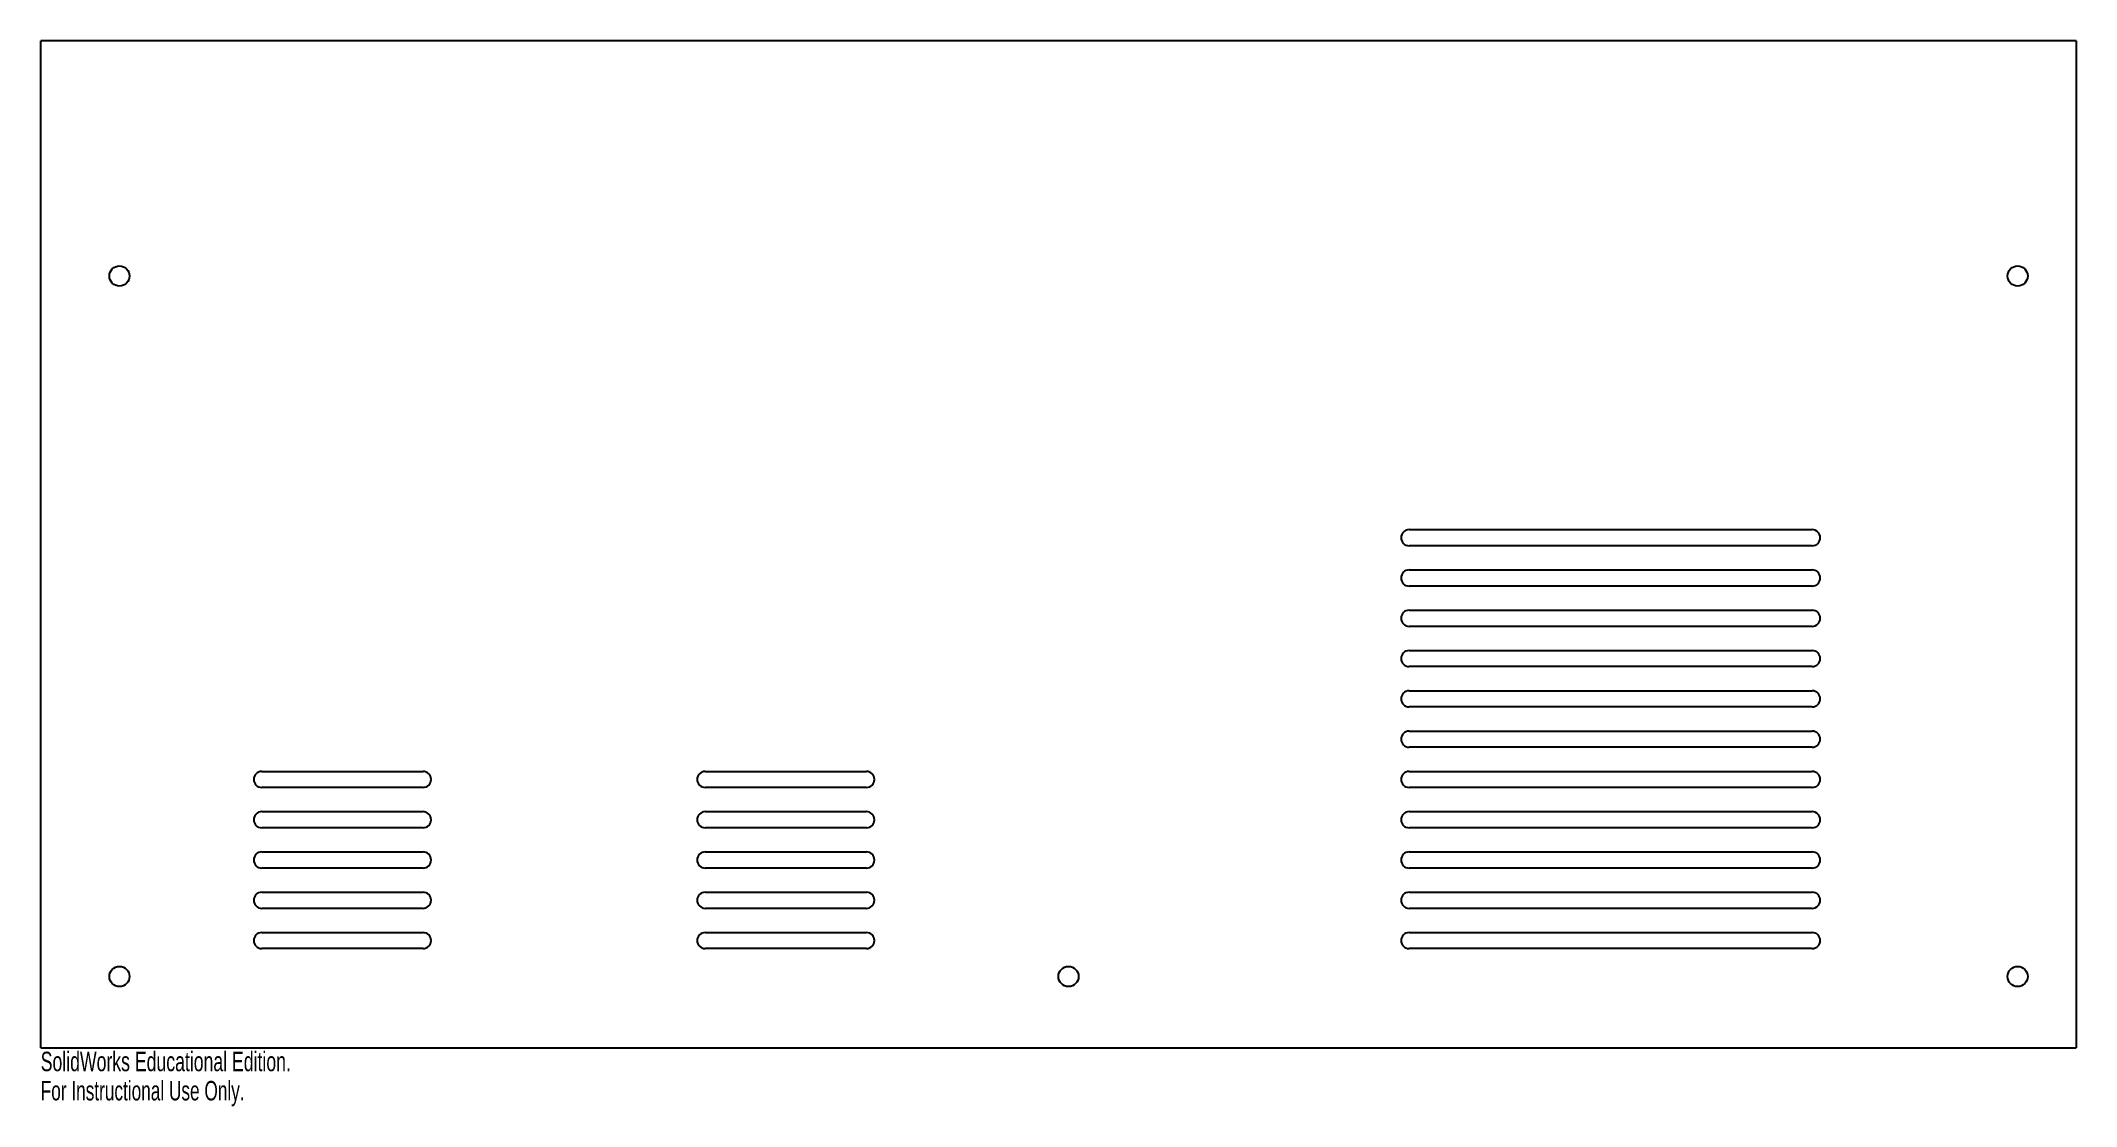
# Model space of a CAD drawing. Extents: x -32.5 to 18, y -1.5 to 25.
import ezdxf
from ezdxf.enums import TextEntityAlignment as Align

# ---------------------------------------------------------------- set-up
doc = ezdxf.new("R2010")
doc.units = 0
doc.layers.get('0').update_dxf_attribs({"linetype": 'CONTINUOUS'})

msp = doc.modelspace()

# ---------------------------------------------------------------- linework, layer by layer
at = {"color": 7, "linetype": 'CONTINUOUS'}
for p, q in [((18, 25), (-32.5, 25)), ((-32.5, 0), (-32.5, 25)), ((18, 25), (18, 0)), ((1.448, 12.863), (11.448, 12.863)), ((11.448, 12.463), (1.448, 12.463)), ((1.448, 11.863), (11.448, 11.863)), ((11.448, 11.463), (1.448, 11.463)), ((1.448, 10.863), (11.448, 10.863)), ((11.448, 10.463), (1.448, 10.463)), ((1.448, 9.863), (11.448, 9.863)), ((11.448, 9.463), (1.448, 9.463)), ((1.448, 8.863), (11.448, 8.863)), ((11.448, 8.463), (1.448, 8.463)), ((1.448, 7.863), (11.448, 7.863)), ((11.448, 7.463), (1.448, 7.463)), ((-27.015, 6.863), (-23.015, 6.863)), ((-16.015, 6.863), (-12.015, 6.863)), ((1.448, 6.863), (11.448, 6.863)), ((-23.015, 6.463), (-27.015, 6.463)), ((-12.015, 6.463), (-16.015, 6.463)), ((11.448, 6.463), (1.448, 6.463)), ((-27.015, 5.863), (-23.015, 5.863)), ((-16.015, 5.863), (-12.015, 5.863)), ((1.448, 5.863), (11.448, 5.863)), ((-23.015, 5.463), (-27.015, 5.463)), ((-12.015, 5.463), (-16.015, 5.463)), ((11.448, 5.463), (1.448, 5.463)), ((-27.015, 4.863), (-23.015, 4.863)), ((-16.015, 4.863), (-12.015, 4.863)), ((1.448, 4.863), (11.448, 4.863)), ((-23.015, 4.463), (-27.015, 4.463)), ((-12.015, 4.463), (-16.015, 4.463)), ((11.448, 4.463), (1.448, 4.463)), ((-27.015, 3.863), (-23.015, 3.863)), ((-16.015, 3.863), (-12.015, 3.863)), ((1.448, 3.863), (11.448, 3.863)), ((-23.015, 3.463), (-27.015, 3.463)), ((-12.015, 3.463), (-16.015, 3.463)), ((11.448, 3.463), (1.448, 3.463)), ((-27.015, 2.863), (-23.015, 2.863)), ((-16.015, 2.863), (-12.015, 2.863)), ((1.448, 2.863), (11.448, 2.863)), ((-23.015, 2.463), (-27.015, 2.463)), ((-12.015, 2.463), (-16.015, 2.463)), ((11.448, 2.463), (1.448, 2.463)), ((-32.5, 0), (18, 0))]:
    msp.add_line(p, q, dxfattribs=at)
for centre in [(-30.547, 19.159), (16.545, 19.159), (-30.547, 1.772), (-7.001, 1.772), (16.545, 1.772)]:
    msp.add_circle(centre, 0.25, dxfattribs=at)
for centre, start, end in [((1.448, 12.663), 90, 270), ((11.448, 12.663), 270, 90), ((1.448, 11.663), 90, 270), ((11.448, 11.663), 270, 90), ((1.448, 10.663), 90, 270), ((11.448, 10.663), 270, 90), ((1.448, 9.663), 90, 270), ((11.448, 9.663), 270, 90), ((1.448, 8.663), 90, 270), ((11.448, 8.663), 270, 90), ((1.448, 7.663), 90, 270), ((11.448, 7.663), 270, 90), ((-27.015, 6.663), 90, 270), ((-23.015, 6.663), 270, 90), ((-16.015, 6.663), 90, 270), ((-12.015, 6.663), 270, 90), ((1.448, 6.663), 90, 270), ((11.448, 6.663), 270, 90), ((-27.015, 5.663), 90, 270), ((-23.015, 5.663), 270, 90), ((-16.015, 5.663), 90, 270), ((-12.015, 5.663), 270, 90), ((1.448, 5.663), 90, 270), ((11.448, 5.663), 270, 90), ((-27.015, 4.663), 90, 270), ((-23.015, 4.663), 270, 90), ((-16.015, 4.663), 90, 270), ((-12.015, 4.663), 270, 90), ((1.448, 4.663), 90, 270), ((11.448, 4.663), 270, 90), ((-27.015, 3.663), 90, 270), ((-23.015, 3.663), 270, 90), ((-16.015, 3.663), 90, 270), ((-12.015, 3.663), 270, 90), ((1.448, 3.663), 90, 270), ((11.448, 3.663), 270, 90), ((-27.015, 2.663), 90, 270), ((-23.015, 2.663), 270, 90), ((-16.015, 2.663), 90, 270), ((-12.015, 2.663), 270, 90), ((1.448, 2.663), 90, 270), ((11.448, 2.663), 270, 90)]:
    msp.add_arc(centre, 0.2, start, end, dxfattribs=at)

# ---------------------------------------------------------------- texts
for s, width, p in [('SolidWorks Educational Edition.', 0.677419, (-32.5, -0.725)), ('For Instructional Use Only.', 0.661111, (-32.5, -1.45))]:
    msp.add_text(s, height=0.48336, dxfattribs=dict(at, width=width)).set_placement(p, align=Align.BOTTOM_LEFT)

doc.saveas('drawing.dxf')
